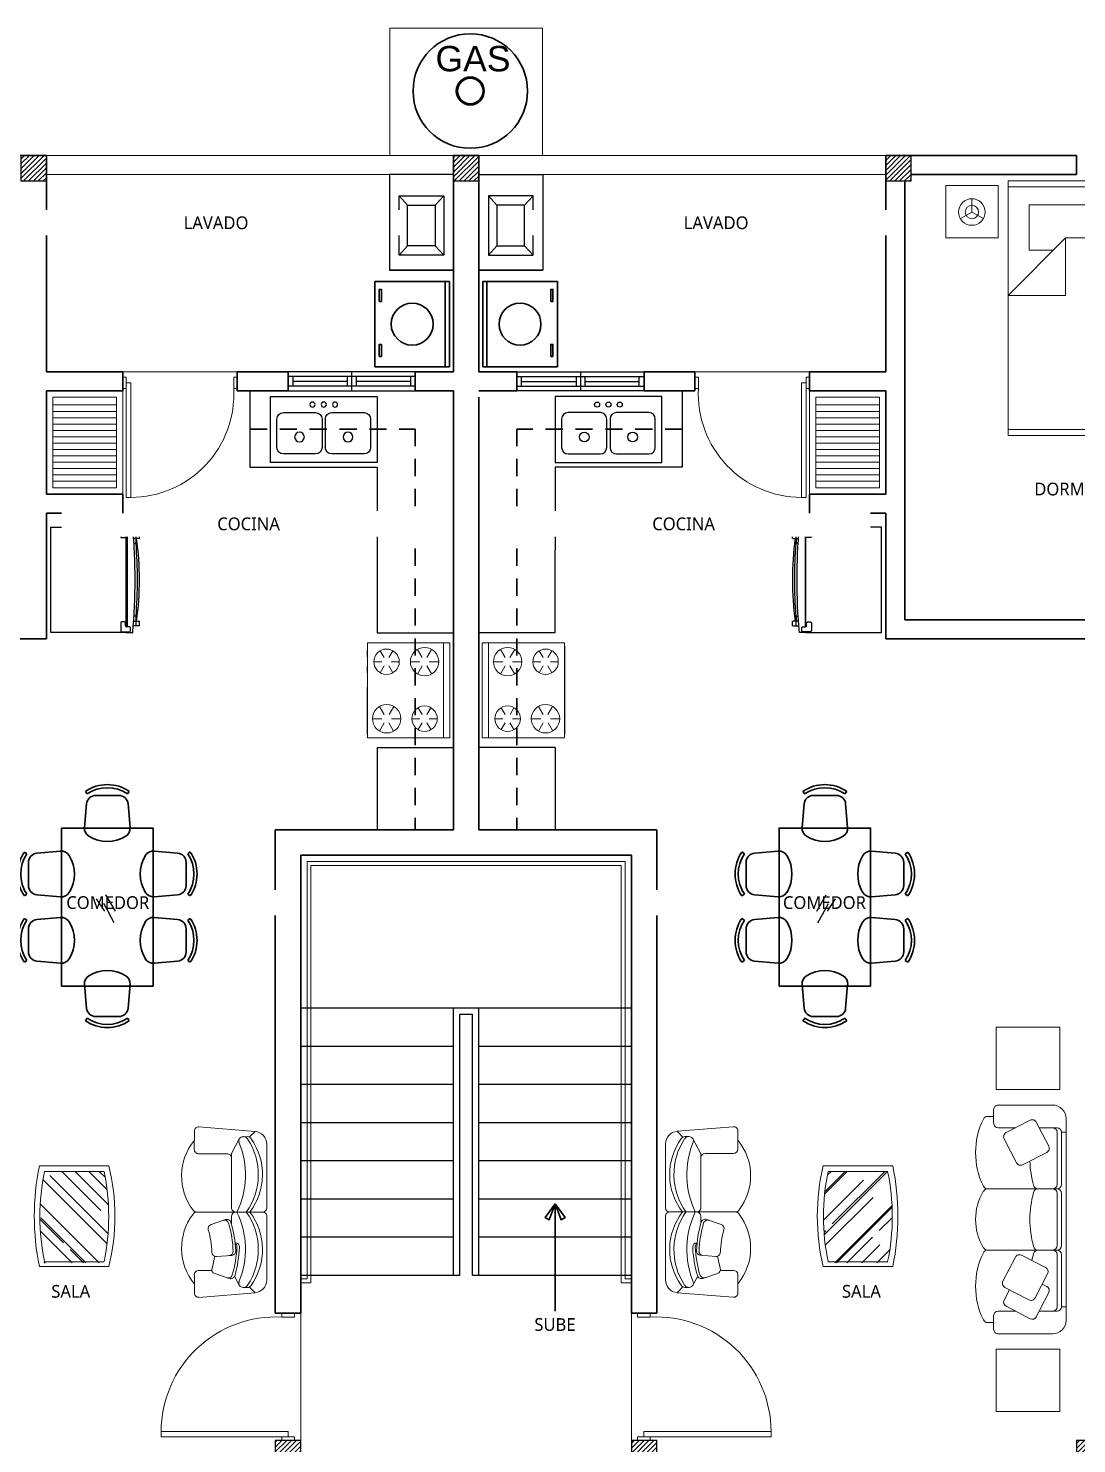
# Model space of a CAD drawing. Header units: feet. Extents: x -417 to 46, y -646 to -218.
# Drawn here: x -100.47 to -92.23, y -458.02 to -446.9 of the extents above; entities that cross this region are included whole.
import ezdxf

# ---------------------------------------------------------------- set-up
doc = ezdxf.new("R2010")
doc.units = ezdxf.units.FT
doc.header["$MEASUREMENT"] = 0
doc.linetypes.add('HIDDEN', pattern=[0.375, 0.25, -0.125])
for name, color, linetype, lineweight in [('A-WALL', 4, 'Continuous', 25), ('closet', 8, 'Continuous', 5), ('FURN', 2, 'Continuous', 30), ('MB', 2, 'Continuous', 20), ('muebles', 2, 'Continuous', 5), ('muros', 4, 'Continuous', 50), ('Piso', 8, 'Continuous', 9), ('pisos', 8, 'Continuous', 9), ('puertas', 8, 'Continuous', 9), ('TXT', 2, 'Continuous', 9)]:
    doc.layers.add(name, color=color, linetype=linetype, lineweight=lineweight)
for name, color, linetype in [('COCINA', 2, 'Continuous'), ('columna', 9, 'Continuous'), ('DIM', 10, 'Continuous'), ('escalera', 2, 'Continuous'), ('MB3', 8, 'Continuous'), ('muross', 4, 'Continuous'), ('PERT-VENT', 2, 'Continuous'), ('RELLENO', 8, 'Continuous')]:
    doc.layers.add(name, color=color, linetype=linetype)
doc.styles.add('ads', font='trebuc.ttf', dxfattribs={"height": 0.14})
doc.styles.get("Standard").update_dxf_attribs({"font": 'arial.ttf', "height": 0.115})
pattern_1 = [(0, (-100.276954, -450.507635), (2e-17, 0.05), [])]

# ---------------------------------------------------------------- blocks, each defined once
blk = doc.blocks.new('A$C285A50AC')
at = {"layer": 'muebles'}
for p, q in [((0.001, 0.69, -0.889), (0, 0.029, -0.889)), ((0.001, 0.69), (0.001, 0.639)), ((0.763, 0.688), (0.001, 0.69)), ((0.763, 0.688, -0.889), (0.001, 0.69, -0.889)), ((0.762, 0.028, -0.889), (0.763, 0.688, -0.889)), ((0.763, 0.637), (0.763, 0.688)), ((0.001, 0.639), (0.763, 0.637)), ((0, 0.029, -0.889), (0.762, 0.028, -0.889))]:
    blk.add_line(p, q, dxfattribs=at)
at = {"layer": 'muebles', "color": 8}
for p, q in [((0.153, 0.524, 0.003), (0.153, 0.6, 0.003)), ((0.61, 0.523, 0.003), (0.611, 0.587, 0.003)), ((0.12, 0.505, 0.003), (0.054, 0.543, 0.003)), ((0.12, 0.467, 0.003), (0.054, 0.429, 0.003)), ((0.186, 0.505, 0.003), (0.252, 0.543, 0.003)), ((0.186, 0.467, 0.003), (0.252, 0.429, 0.003)), ((0.577, 0.466, 0.003), (0.522, 0.435, 0.003)), ((0.577, 0.504, 0.003), (0.523, 0.536, 0.003)), ((0.643, 0.504, 0.003), (0.698, 0.536, 0.003)), ((0.643, 0.466, 0.003), (0.698, 0.434, 0.003)), ((0.153, 0.448, 0.003), (0.153, 0.372, 0.003)), ((0.61, 0.447, 0.003), (0.61, 0.384, 0.003)), ((0.12, 0.2, 0.003), (0.065, 0.232, 0.003)), ((0.153, 0.219, 0.003), (0.153, 0.283, 0.003)), ((0.186, 0.2, 0.003), (0.241, 0.232, 0.003)), ((0.577, 0.2, 0.003), (0.511, 0.238, 0.003)), ((0.61, 0.219, 0.003), (0.61, 0.295, 0.003)), ((0.643, 0.199, 0.003), (0.709, 0.237, 0.003)), ((0.12, 0.162, 0.003), (0.065, 0.131, 0.003)), ((0.153, 0.143, 0.003), (0.152, 0.08, 0.003)), ((0.186, 0.162, 0.003), (0.241, 0.13, 0.003)), ((0.577, 0.162, 0.003), (0.511, 0.124, 0.003)), ((0.61, 0.142, 0.003), (0.61, 0.066, 0.003)), ((0.643, 0.161, 0.003), (0.709, 0.123, 0.003))]:
    blk.add_line(p, q, dxfattribs=at)
at = {"layer": 'muebles', "extrusion": (-0.001805, -0.999998, 0)}
for p, q in [((0.063, 0.027, -0.622), (0.698, 0.025, -0.622)), ((0.063, 0.027, -0.102), (0.698, 0.025, -0.102))]:
    blk.add_line(p, q, dxfattribs=at)
at = {"layer": 'muebles'}
for centre, radius in [((0.153, 0.486, 0.003), 0.114), ((0.61, 0.485, 0.003), 0.102), ((0.153, 0.181, 0.003), 0.102), ((0.61, 0.181, 0.003), 0.114)]:
    blk.add_circle(centre, radius, dxfattribs=at)
at = {"layer": 'muebles', "color": 8, "extrusion": (-0.001805, -0.999998, 0)}
for centre in [(0.089, -0.038, -0.027), (0.216, -0.038, -0.027), (0.381, -0.038, -0.027), (0.546, -0.038, -0.027), (0.673, -0.038, -0.027)]:
    blk.add_circle(centre, 0.0254, dxfattribs=at)
at = {"layer": 'muebles'}
for points in [[(0.001, 0.69, 0.254), (0.001, 0.639, 0.254), (0.763, 0.637, 0.254), (0.763, 0.688, 0.254)], [(0, 0.029), (0.001, 0.639), (0.763, 0.637), (0.762, 0.028)]]:
    blk.add_3dface(points, dxfattribs=at)
at = {"layer": 'muebles', "color": 8}
for points in [[(0.025, 0.027, -0.076), (0.025, 0.027, -0.533), (0.737, 0.025, -0.533), (0.737, 0.025, -0.076)], [(0.025, 0.027, -0.597), (0.025, 0.027, -0.851), (0.737, 0.025, -0.851), (0.737, 0.025, -0.597)]]:
    blk.add_3dface(points, dxfattribs=at)
blk = doc.blocks.new('A$C2C3967B4')
at = {"layer": 'COCINA'}
for p, q in [((0.838, 0.52), (0, 0.52)), ((0, 0.52), (0, 0)), ((0.838, 0), (0.838, 0.52)), ((0.051, 0.342), (0.051, 0.119)), ((0.356, 0.393), (0.102, 0.393)), ((0.406, 0.119), (0.406, 0.342)), ((0.432, 0.342), (0.432, 0.119)), ((0.737, 0.393), (0.483, 0.393)), ((0.787, 0.119), (0.787, 0.342)), ((0.102, 0.068), (0.356, 0.068)), ((0.483, 0.068), (0.737, 0.068)), ((0, 0), (0.838, 0))]:
    blk.add_line(p, q, dxfattribs=at)
for centre, radius in [((0.33, 0.456), 0.0201), ((0.419, 0.456), 0.0201), ((0.508, 0.456), 0.0201), ((0.229, 0.202), 0.0381), ((0.61, 0.202), 0.0381)]:
    blk.add_circle(centre, radius, dxfattribs=at)
for centre, start, end in [((0.102, 0.342), 90, 180), ((0.356, 0.342), 0, 90), ((0.483, 0.342), 90, 180), ((0.737, 0.342), 0, 90), ((0.102, 0.119), 180, 270), ((0.356, 0.119), 270, 0), ((0.483, 0.119), 180, 270), ((0.737, 0.119), 270, 0)]:
    blk.add_arc(centre, 0.0508, start, end, dxfattribs=at)
blk = doc.blocks.new('A$C007B5363')
at = {"layer": 'COCINA'}
for p, q in [((0, 0.829), (0.594, 0.829)), ((0, 0), (0, 0.829)), ((0.551, 0.816), (0.551, 0.752)), ((0.621, 0.822), (0.557, 0.822)), ((0.594, 0.829), (0.601, 0.829)), ((0.594, 0.822), (0.594, 0.829)), ((0.594, 0.045), (0.594, 0.784)), ((0.595, 0.784), (0.621, 0.784)), ((0.601, 0.829), (0.601, 0.822)), ((0.645, 0.829), (0.601, 0.829)), ((0.601, 0.784), (0.601, 0.044)), ((0.627, 0.791), (0.627, 0.816)), ((0.557, 0.746), (0.582, 0.746)), ((0.589, 0.752), (0.589, 0.778)), ((0.649, 0.778), (0.671, 0.778)), ((0.671, 0.74), (0.651, 0.74)), ((0.654, 0.702), (0.671, 0.702)), ((0.671, 0.778), (0.698, 0.778)), ((0.671, 0.74), (0.671, 0.778)), ((0.671, 0.74), (0.671, 0.778)), ((0.698, 0.74), (0.671, 0.74)), ((0.671, 0.74), (0.671, 0.702)), ((0.671, 0.702), (0.671, 0.74)), ((0.699, 0.74), (0.699, 0.778)), ((0.671, 0.127), (0.654, 0.127)), ((0.671, 0.127), (0.671, 0.089)), ((0.671, 0.089), (0.671, 0.127)), ((0.594, 0), (0, 0)), ((0.551, 0.076), (0.551, 0.013)), ((0.582, 0.083), (0.557, 0.083)), ((0.557, 0.006), (0.621, 0.006)), ((0.589, 0.051), (0.589, 0.076)), ((0.594, 0), (0.594, 0.006)), ((0.594, 0), (0.601, 0)), ((0.621, 0.044), (0.595, 0.044)), ((0.601, 0.006), (0.601, 0)), ((0.601, 0), (0.645, 0)), ((0.627, 0.013), (0.627, 0.038)), ((0.671, 0.051), (0.649, 0.051)), ((0.651, 0.089), (0.671, 0.089)), ((0.671, 0.089), (0.698, 0.089)), ((0.671, 0.051), (0.671, 0.089)), ((0.671, 0.051), (0.671, 0.089)), ((0.698, 0.051), (0.671, 0.051)), ((0.699, 0.051), (0.699, 0.089))]:
    blk.add_line(p, q, dxfattribs=at)
for centre, radius, start, end in [((0.557, 0.816), 0.00635, 90, 180), ((0.595, 0.778), 0.00635, 90, 180), ((0.621, 0.816), 0.00635, 360, 90), ((0.621, 0.791), 0.00635, 270, 360), ((-3.851, 0.414), 4.515, 354.7351, 5.2649), ((0.557, 0.752), 0.00635, 180, 270), ((0.582, 0.752), 0.00635, 270, 360), ((-3.079, 0.414), 3.761, 355.6182, 4.3818), ((-1.675, 0.414), 2.373, 352.1151, 7.8849), ((0.557, 0.076), 0.00635, 90, 180), ((0.557, 0.013), 0.00635, 180, 270), ((0.582, 0.076), 0.00635, 360, 90), ((0.595, 0.051), 0.00635, 180, 270), ((0.621, 0.038), 0.00635, 360, 90), ((0.621, 0.013), 0.00635, 270, 360)]:
    blk.add_arc(centre, radius, start, end, dxfattribs=at)
blk = doc.blocks.new('A$C4D292AF4')
at = {"layer": 'puertas'}
for points in [[(0.03, 0.05), (0.07, 0.05), (0.07, 1.05), (0.03, 1.05)], [(0, 0), (0.03, 0), (0.03, 0.1), (0, 0.1)], [(0.97, 0), (1, 0), (1, 0.1), (0.97, 0.1)]]:
    blk.add_lwpolyline(points, close=True, dxfattribs=at)
blk.add_arc((0.068, 0.147), 0.903, 357.0481, 89.8556, dxfattribs=at)
blk = doc.blocks.new('A$C074D4DC8')
at = {"layer": 'FURN'}
blk.add_line((0.0418, 0.3424), (0.0418, -0.1979), dxfattribs=at)
for points in [[(0.0418, 0.3424), (-0.0084, 0.2735), (0.0117, 0.2615), (0.0418, 0.3424)], [(0.0418, 0.3424), (0.0919, 0.2735), (0.0719, 0.2615), (0.0418, 0.3424)]]:
    blk.add_lwpolyline(points, dxfattribs=at)
blk = doc.blocks.new('A$C5D053580')
at = {"color": 8}
for p, q in [((0.761, 1.017), (0.69, 1.123)), ((0.855, 1.016), (0.772, 1.159)), ((0.845, 0.914), (0.753, 1.083))]:
    blk.add_line(p, q, dxfattribs=at)
at = {"layer": 'FURN'}
for p, q in [((0.608, 2.04, -0.375), (0.592, 2.062, -0.375)), ((0.884, 2.026, -0.375), (0.683, 2.026, -0.375)), ((0.96, 2.04, -0.375), (0.975, 2.062, -0.375)), ((0.585, 1.746, -0.375), (0.602, 1.952, -0.375)), ((0.983, 1.746, -0.375), (0.965, 1.952, -0.375)), ((0.082, 1.516, -0.375), (0.059, 1.532, -0.375)), ((0.375, 1.54, -0.375), (0.169, 1.522, -0.375)), ((1.192, 1.54, -0.375), (1.398, 1.523, -0.375)), ((1.486, 1.517, -0.375), (1.508, 1.533, -0.375)), ((0.095, 1.441, -0.375), (0.095, 1.24, -0.375)), ((1.472, 1.442, -0.375), (1.472, 1.241, -0.375)), ((0.082, 1.164, -0.375), (0.059, 1.149, -0.375)), ((0.375, 1.141, -0.375), (0.169, 1.159, -0.375)), ((1.192, 1.142, -0.375), (1.398, 1.16, -0.375)), ((1.486, 1.165, -0.375), (1.508, 1.15, -0.375)), ((0.082, 0.937, -0.375), (0.059, 0.953, -0.375)), ((0.375, 0.96, -0.375), (0.169, 0.943, -0.375)), ((1.192, 0.96, -0.375), (1.398, 0.943, -0.375)), ((1.486, 0.937, -0.375), (1.508, 0.953, -0.375)), ((0.095, 0.862, -0.375), (0.095, 0.661, -0.375)), ((1.472, 0.862, -0.375), (1.472, 0.661, -0.375)), ((0.082, 0.585, -0.375), (0.059, 0.57, -0.375)), ((0.375, 0.562, -0.375), (0.169, 0.58, -0.375)), ((1.192, 0.562, -0.375), (1.398, 0.58, -0.375)), ((1.486, 0.585, -0.375), (1.508, 0.57, -0.375)), ((0.585, 0.375, -0.375), (0.602, 0.169, -0.375)), ((0.983, 0.375, -0.375), (0.965, 0.169, -0.375)), ((0.608, 0.082, -0.375), (0.592, 0.059, -0.375)), ((0.884, 0.095, -0.375), (0.683, 0.095, -0.375)), ((0.96, 0.082, -0.375), (0.975, 0.059, -0.375))]:
    blk.add_line(p, q, dxfattribs=at)
at = {"layer": 'FURN', "linetype": 'Continuous'}
for p, q in [((0.384, 1.741, 0.375), (1.184, 1.741, 0.375)), ((0.384, 0.361, 0.375), (0.384, 1.741, 0.375)), ((1.184, 1.741, 0.375), (1.184, 0.361, 0.375)), ((1.184, 0.361, 0.375), (0.384, 0.361, 0.375))]:
    blk.add_line(p, q, dxfattribs=at)
at = {"layer": 'FURN'}
for centre, radius, start, end in [((0.784, 1.782, -0.375), 0.339, 55.6197, 124.3803), ((0.683, 1.945, -0.375), 0.0813, 90, 175.0303), ((0.784, 1.782, -0.375), 0.312, 55.6197, 124.3803), ((0.884, 1.945, -0.375), 0.0813, 4.9697, 90), ((0.665, 1.739, -0.375), 0.0813, 175.0303, 238.407), ((0.902, 1.739, -0.375), 0.0813, 301.593, 4.9697), ((0.784, 1.931, -0.375), 0.307, 238.407, 301.593), ((0.339, 1.34, -0.375), 0.339, 145.6197, 214.3803), ((0.339, 1.34, -0.375), 0.312, 145.6197, 214.3803), ((0.176, 1.441, -0.375), 0.0813, 94.9697, 180), ((0.382, 1.459, -0.375), 0.0813, 31.593, 94.9697), ((0.19, 1.34, -0.375), 0.307, 328.407, 31.593), ((1.378, 1.341, -0.375), 0.307, 148.407, 211.593), ((1.185, 1.46, -0.375), 0.0813, 85.0303, 148.407), ((1.391, 1.442, -0.375), 0.0813, 0, 85.0303), ((1.229, 1.341, -0.375), 0.312, 325.6197, 34.3803), ((1.229, 1.341, -0.375), 0.339, 325.6197, 34.3803), ((0.176, 1.24, -0.375), 0.0813, 180, 265.0303), ((1.391, 1.241, -0.375), 0.0813, 274.9697, 0), ((0.382, 1.222, -0.375), 0.0813, 265.0303, 328.407), ((1.185, 1.223, -0.375), 0.0813, 211.593, 274.9697), ((0.339, 0.761, -0.375), 0.339, 145.6197, 214.3803), ((0.339, 0.761, -0.375), 0.312, 145.6197, 214.3803), ((0.176, 0.862, -0.375), 0.0813, 94.9697, 180), ((0.382, 0.88, -0.375), 0.0813, 31.593, 94.9697), ((0.19, 0.761, -0.375), 0.307, 328.407, 31.593), ((1.378, 0.761, -0.375), 0.307, 148.407, 211.593), ((1.185, 0.88, -0.375), 0.0813, 85.0303, 148.407), ((1.391, 0.862, -0.375), 0.0813, 0, 85.0303), ((1.229, 0.761, -0.375), 0.312, 325.6197, 34.3803), ((1.229, 0.761, -0.375), 0.339, 325.6197, 34.3803), ((0.176, 0.661, -0.375), 0.0813, 180, 265.0303), ((1.391, 0.661, -0.375), 0.0813, 274.9697, 0), ((0.382, 0.643, -0.375), 0.0813, 265.0303, 328.407), ((0.784, 0.19, -0.375), 0.307, 58.407, 121.593), ((1.185, 0.643, -0.375), 0.0813, 211.593, 274.9697), ((0.665, 0.382, -0.375), 0.0813, 121.593, 184.9697), ((0.902, 0.382, -0.375), 0.0813, 355.0303, 58.407), ((0.683, 0.176, -0.375), 0.0813, 184.9697, 270), ((0.884, 0.176, -0.375), 0.0813, 270, 355.0303), ((0.784, 0.339, -0.375), 0.339, 235.6197, 304.3803), ((0.784, 0.339, -0.375), 0.312, 235.6197, 304.3803)]:
    blk.add_arc(centre, radius, start, end, dxfattribs=at)
at = {"layer": 'FURN', "linetype": 'Continuous'}
for points in [[(0.384, 1.741, -0.375), (0.384, 1.741, 0.375), (0.384, 1.661, 0.375), (0.384, 1.701, -0.375)], [(0.464, 1.741, 0.375), (0.424, 1.741, -0.375), (0.384, 1.741, -0.375), (0.384, 1.741, 0.375)], [(1.184, 0.361, 0.425), (0.384, 0.361, 0.425), (0.384, 1.741, 0.425), (1.184, 1.741, 0.425)], [(1.104, 1.741, 0.375), (1.144, 1.741, -0.375), (1.184, 1.741, -0.375), (1.184, 1.741, 0.375)], [(1.184, 1.741, -0.375), (1.184, 1.741, 0.375), (1.184, 1.661, 0.375), (1.184, 1.701, -0.375)], [(0.384, 0.361, -0.375), (0.384, 0.361, 0.375), (0.384, 0.441, 0.375), (0.384, 0.401, -0.375)], [(1.184, 0.361, -0.375), (1.184, 0.361, 0.375), (1.184, 0.441, 0.375), (1.184, 0.401, -0.375)], [(0.464, 0.361, 0.375), (0.424, 0.361, -0.375), (0.384, 0.361, -0.375), (0.384, 0.361, 0.375)], [(1.104, 0.361, 0.375), (1.144, 0.361, -0.375), (1.184, 0.361, -0.375), (1.184, 0.361, 0.375)]]:
    blk.add_3dface(points, dxfattribs=at)
blk = doc.blocks.new('A$C6E953964')
at = {"layer": 'muebles'}
for p, q in [((1.358, 1.876), (1.206, 1.724)), ((1.432, 1.873), (1.859, 1.37)), ((1.316, 1.543), (1.206, 1.653)), ((1.527, 1.466), (1.366, 1.546)), ((1.239, 1.39), (1.356, 1.253)), ((1.666, 1.438), (1.552, 1.404)), ((1.751, 1.39), (1.716, 1.426)), ((1.859, 1.37), (1.763, 1.37)), ((1.252, 0.639), (0.704, 1.187)), ((1.008, 1.008), (0.928, 1.169)), ((1.85, 1.167), (1.323, 0.639)), ((1.279, 1.121), (1.282, 1.118)), ((0.519, 0.422), (0.959, 0.862)), ((1.091, 0.994), (1.029, 0.932)), ((0.015, 0.533), (0.167, 0.686)), ((0.475, 0.449), (0.238, 0.686)), ((0.724, 0.041), (1.252, 0.568)), ((0.018, 0.459), (0.521, 0.032)), ((0.453, 0.225), (0.506, 0.401)), ((0.501, 0.14), (0.465, 0.175)), ((0.521, 0.032), (0.521, 0.128))]:
    blk.add_line(p, q, dxfattribs=at)
for centre, radius, start, end in [((1.393, 1.841), 0.05, 40.2921, 135), ((1.346, 1.144), 0.659, 95.5762, 172.3053), ((1.241, 1.689), 0.05, 135, 225), ((0.355, 2.044), 1.078, 323.4757, 331.2045), ((1.343, 1.501), 0.05, 63.7448, 151.2045), ((0.429, 2.18), 1.078, 298.7955, 313.14), ((0.711, 1.797), 1.001, 289.1764, 337.4282), ((0.992, 1.521), 0.758, 279.5275, 348.5153), ((1.054, 1.459), 0.72, 277.3329, 350.6734), ((1.201, 1.357), 0.05, 40.5997, 133.14), ((0.355, 2.044), 1.328, 317.1583, 331.5028), ((0.355, 2.044), 1.358, 317.2097, 331.5542), ((1.478, 1.435), 0.05, 331.5028, 63.7448), ((1.505, 1.421), 0.05, 331.5542, 63.7448), ((1.68, 1.39), 0.05, 45, 153.7448), ((1.686, 1.385), 0.05, 343.3506, 45), ((1.716, 1.355), 0.05, 345.2193, 45), ((1.744, 1.273), 0.15, 315, 40.2921), ((0.747, 0.545), 0.659, 97.6947, 174.4238), ((0.67, 1.15), 0.05, 45, 103.6093), ((0.741, 1.221), 0.05, 166.3907, 225), ((0.973, 1.192), 0.05, 118.7955, 206.2552), ((0.429, 2.18), 1.328, 298.4972, 312.8417), ((0.429, 2.18), 1.358, 298.4458, 312.7903), ((1.299, 1.243), 0.05, 312.8417, 40.5997), ((1.318, 1.22), 0.05, 312.7903, 40.5997), ((1.039, 1.057), 0.05, 206.2552, 298.4972), ((1.053, 1.03), 0.05, 206.2552, 298.4458), ((1.315, 1.156), 0.05, 229.4003, 317.2097), ((1.292, 1.175), 0.05, 262.286, 317.1583), ((0.094, 1.18), 1.001, 292.5718, 340.8236), ((0.994, 0.826), 0.05, 45, 135), ((1.065, 0.897), 0.05, 135, 225), ((0.202, 0.65), 0.05, 45, 135), ((0.37, 0.899), 0.758, 281.4847, 350.4725), ((0.432, 0.837), 0.72, 279.3266, 352.6671), ((0.05, 0.498), 0.05, 135, 229.7079), ((1.217, 0.604), 0.05, 315, 45), ((1.287, 0.674), 0.05, 225, 315), ((0.51, 0.484), 0.05, 225, 315), ((0.554, 0.387), 0.05, 135, 163.0552), ((0.501, 0.211), 0.05, 116.2552, 225), ((0.507, 0.205), 0.05, 225, 286.6494), ((0.536, 0.175), 0.05, 225, 284.7807), ((0.618, 0.147), 0.15, 229.7079, 315)]:
    blk.add_arc(centre, radius, start, end, dxfattribs=at)
blk = doc.blocks.new('A$C00990124')
at = {"layer": 'RELLENO', "ltscale": 0.4}
h = blk.add_hatch(dxfattribs=at)
h.set_pattern_fill('AR-RROOF', color=256, scale=0.008831, angle=585, style=0)
h.set_pattern_definition([(315, (-222.8446, 143.9424), (0.19032512, -0.50753365), [3.3645046, -0.4486006, 1.1215015, -0.2243003]), (315, (-222.71296, 143.65215), (-0.36954794, -0.0523394), [0.6729009, -0.0740191, 1.3458018, -0.1682252]), (315, (-222.90011, 143.72828), (0.71847733, -0.93100705), [1.79440245, -0.3140204, 0.8972012, -0.2243003])])
h.paths.add_polyline_path([(0.548, 0.748), (0.08, 0.748, 0.101119), (0.08, 0.028), (0.548, 0.028, 0.101119)])
at = {"layer": 'muebles'}
for p, q in [((0.08, 0.748, 449.107), (0.548, 0.748, 449.107)), ((0.548, 0.038, 449.107), (0.08, 0.038, 449.107))]:
    blk.add_line(p, q, dxfattribs=at)
at = {"layer": 'muebles', "elevation": 449.107}
blk.add_lwpolyline([(0.04, 0.791), (0.587, 0.791, -0.117641), (0.587, 0), (0.04, 0, -0.100473), (0.04, 0.791)], format="xyb", close=True, dxfattribs=at)
at = {"layer": 'muebles'}
for centre, start, end in [((1.791, 0.393, 449.107), 168.2811, 191.7189), ((-1.162, 0.393, 449.107), 348.2811, 11.7189)]:
    blk.add_arc(centre, 1.747, start, end, dxfattribs=at)
blk = doc.blocks.new('A$C01EB0BB3')
at = {"layer": 'FURN'}
for p, q in [((0, 0, 224.56), (0, 0.61, 224.56)), ((0, 0.61, 224.56), (0.533, 0.61, 224.56)), ((0.503, 0.61, 224.56), (0.503, 0, 224.56)), ((0.533, 0.61, 224.56), (0.533, 0, 224.56)), ((0.533, 0, 224.56), (0, 0, 224.56))]:
    blk.add_line(p, q, dxfattribs=at)
at = {"layer": 'FURN', "ltscale": 0.02, "elevation": 224.56}
for points in [[(0.047, 0.536), (0.047, 0.45), (0.032, 0.45), (0.032, 0.536)], [(0.047, 0.143), (0.047, 0.057), (0.032, 0.057), (0.032, 0.143)]]:
    blk.add_lwpolyline(points, close=True, dxfattribs=at)
at = {"layer": 'FURN', "ltscale": 0.02}
blk.add_circle((0.267, 0.305, 224.56), 0.15, dxfattribs=at)
blk = doc.blocks.new('A$C1C7A76FF')
at = {"layer": 'FURN'}
for radius in [0.45, 0.11, 0.1]:
    blk.add_circle((0.45, 0.45), radius, dxfattribs=at)
blk = doc.blocks.new('A$C05DF3854')
at = {"layer": 'PERT-VENT', "extrusion": (-2.36783e-12, 8.94772e-16, -1)}
for p, q in [((1, 0.15), (0, 0.15)), ((1, 0.112), (0, 0.112)), ((0.04, 0.037), (0.04, 0.112)), ((0.465, 0.112), (0.465, 0.037)), ((0.5, 0.15), (0.5, 0)), ((0.535, 0.112), (0.535, 0.037)), ((0.965, 0.037), (0.965, 0.112)), ((1, 0.037), (0, 0.037)), ((0, 0), (1, 0)), ((0.465, 0.075), (0.04, 0.075)), ((0.965, 0.075), (0.535, 0.075))]:
    blk.add_line(p, q, dxfattribs=at)
blk = doc.blocks.new('A$C26A1068B')
at = {"layer": 'muebles', "color": 2, "linetype": 'Continuous'}
for p, q in [((0.45, 2.531, 224.56), (0.038, 2.531, 224.56)), ((0.038, 2.119, 224.56), (0.038, 2.531, 224.56)), ((0.45, 2.119, 224.56), (0.45, 2.531, 224.56)), ((0.45, 2.119, 224.56), (0.038, 2.119, 224.56)), ((0.45, 0.412, 224.56), (0.038, 0.412, 224.56)), ((0.038, 0.412, 224.56), (0.038, 0, 224.56)), ((0.45, 0.412, 224.56), (0.45, 0, 224.56)), ((0.45, 0, 224.56), (0.038, 0, 224.56))]:
    blk.add_line(p, q, dxfattribs=at)
at = {"layer": 'muebles', "color": 8, "linetype": 'Continuous'}
for p, q in [((0.246, 2.326, 224.56), (0.298, 2.416, 224.56)), ((0.246, 2.326, 224.56), (0.141, 2.326, 224.56)), ((0.246, 2.326, 224.56), (0.298, 2.235, 224.56)), ((0.246, 0.206, 224.56), (0.298, 0.296, 224.56)), ((0.246, 0.206, 224.56), (0.141, 0.206, 224.56)), ((0.246, 0.206, 224.56), (0.298, 0.115, 224.56))]:
    blk.add_line(p, q, dxfattribs=at)
at = {"layer": 'muebles', "linetype": 'Continuous'}
for p, q in [((2.003, 2.041, 224.56), (0, 2.041, 224.56)), ((0, 2.041, 224.56), (0, 0.491, 224.56)), ((0.047, 0.491, 224.56), (0.047, 2.041, 224.56)), ((0.45, 1.59, 224.56), (0.901, 2.041, 224.56)), ((0.901, 2.041, 224.56), (0.901, 1.59, 224.56)), ((1.956, 2.041, 224.56), (1.956, 0.491, 224.56)), ((2.003, 0.491, 224.56), (2.003, 2.041, 224.56)), ((0.545, 1.875, 224.56), (0.19, 1.875, 224.56)), ((0.19, 1.875, 224.56), (0.19, 1.417, 224.56)), ((0.545, 1.685, 224.56), (0.545, 1.875, 224.56)), ((0.901, 1.59, 224.56), (0.45, 1.59, 224.56)), ((0.45, 0.491, 224.56), (0.45, 1.59, 224.56)), ((0.19, 1.417, 224.56), (0.45, 1.417, 224.56)), ((0.19, 1.13, 224.56), (0.19, 0.657, 224.56)), ((0.45, 1.13, 224.56), (0.19, 1.13, 224.56)), ((0.19, 0.657, 224.56), (0.45, 0.657, 224.56)), ((0, 0.491, 224.56), (2.003, 0.491, 224.56))]:
    blk.add_line(p, q, dxfattribs=at)
at = {"layer": 'muebles', "color": 8, "linetype": 'Continuous'}
for centre, major_axis in [((0.246, 2.326, 224.56), (-0.074, -0.074)), ((0.246, 0.206, 224.56), (-0.037, 0.037))]:
    blk.add_ellipse(centre, major_axis=major_axis, ratio=1, dxfattribs=at)
at = {"layer": 'muebles', "color": 8, "linetype": 'Continuous', "extrusion": (0, 0, -1)}
for centre, major_axis in [((0.246, 2.326, 224.56), (-0.037, -0.037)), ((0.246, 0.206, 224.56), (-0.074, 0.074))]:
    blk.add_ellipse(centre, major_axis=major_axis, ratio=1, dxfattribs=at)
blk = doc.blocks.new('A$C4CC40D8E')
at = {"layer": 'muebles'}
for p, q in [((0.15, 2.525, 0.013), (0.75, 2.525, 0.013)), ((0, 0.15, 0.013), (0, 2.375, 0.013)), ((0.396, 2.358, 0.013), (0.663, 2.221, 0.013)), ((0.8, 2.325, 0.013), (0.8, 2.475, 0.013)), ((0.8, 2.4, 0.013), (0.868, 2.4, 0.013)), ((0.05, 2.225, 0.013), (0, 2.225, 0.013)), ((0.05, 1.65, 0.013), (0.05, 2.225, 0.013)), ((0.1, 2.275, 0.013), (0.297, 2.275, 0.013)), ((0.1, 1.65, 0.013), (0.1, 2.225, 0.013)), ((0.191, 2.07, 0.013), (0.329, 2.337, 0.013)), ((0.557, 2.275, 0.013), (0.75, 2.275, 0.013)), ((0.684, 2.153, 0.013), (0.625, 2.039, 0.013)), ((0.264, 1.976, 0.013), (0.213, 2.003, 0.013)), ((0.1, 1.6, 0.013), (0.869, 1.6, 0.013)), ((0.05, 0.975, 0.013), (0.05, 1.55, 0.013)), ((0.1, 0.975, 0.013), (0.1, 1.55, 0.013)), ((0.05, 0.3, 0.013), (0.05, 0.875, 0.013)), ((0.1, 0.925, 0.013), (0.869, 0.925, 0.013)), ((0.1, 0.3, 0.013), (0.1, 0.875, 0.013)), ((0.05, 0.3, 0.013), (0, 0.3, 0.013)), ((0.1, 0.25, 0.013), (0.297, 0.25, 0.013)), ((0.557, 0.25, 0.013), (0.75, 0.25, 0.013)), ((0.8, 0.05, 0.013), (0.8, 0.2, 0.013)), ((0.8, 0.125, 0.013), (0.868, 0.125, 0.013)), ((0.15, 0, 0.013), (0.75, 0, 0.013))]:
    blk.add_line(p, q, dxfattribs=at)
at = {"layer": 'muebles', "elevation": 0.013}
for points in [[(0.698, 1.945), (0.56, 1.678, -0.414214), (0.493, 1.657), (0.226, 1.794, -0.414214), (0.205, 1.861), (0.342, 2.128, -0.414214), (0.41, 2.15), (0.676, 2.012, -0.414214)], [(0.684, 0.372), (0.547, 0.638, 0.414214), (0.48, 0.66), (0.213, 0.522, 0.414214), (0.191, 0.455), (0.329, 0.188, 0.414214), (0.396, 0.167), (0.663, 0.304, 0.414214)]]:
    blk.add_lwpolyline(points, format="xyb", close=True, dxfattribs=at)
at = {"layer": 'muebles'}
for centre, radius, start, end in [((0.15, 2.375, 0.013), 0.15, 90, 180), ((0.75, 2.475, 0.013), 0.05, 360, 90), ((0.373, 2.314, 0.013), 0.05, 62.7398, 152.7398), ((0.868, 2.35, 0.013), 0.05, 23.8847, 90), ((0.162, 2, 0.013), 0.838, 333.776, 26.224), ((0.1, 2.225, 0.013), 0.05, 90, 180), ((0.15, 2.225, 0.013), 0.05, 90, 180), ((0.64, 2.176, 0.013), 0.05, 332.7398, 62.7398), ((0.75, 2.325, 0.013), 0.05, 270, 360), ((0.236, 2.047, 0.013), 0.05, 152.7398, 242.7398), ((0.1, 1.65, 0.013), 0.05, 180, 270), ((0.1, 1.55, 0.013), 0.05, 90, 180), ((0.15, 1.65, 0.013), 0.05, 180, 270), ((0.15, 1.55, 0.013), 0.05, 90, 180), ((0.311, 1.65, 0.013), 0.05, 270, 347.1604), ((0.311, 1.55, 0.013), 0.05, 12.8396, 90), ((-0.718, 1.937, 0.013), 1.118, 344.5029, 348.573), ((0.868, 1.65, 0.013), 0.05, 270, 336.1153), ((0.869, 1.55, 0.013), 0.05, 25.9445, 90), ((0.399, 1.262, 0.013), 0.601, 329.0457, 30.9543), ((-0.718, 1.262, 0.013), 1.118, 344.5029, 15.4971), ((0.1, 0.975, 0.013), 0.05, 180, 270), ((0.15, 0.975, 0.013), 0.05, 180, 270), ((0.311, 0.975, 0.013), 0.05, 270, 347.1604), ((0.869, 0.975, 0.013), 0.05, 270, 334.0555), ((0.1, 0.875, 0.013), 0.05, 90, 180), ((0.15, 0.875, 0.013), 0.05, 90, 180), ((0.311, 0.875, 0.013), 0.05, 12.8396, 90), ((-0.718, 0.587, 0.013), 1.118, 1.5948, 15.4971), ((0.868, 0.875, 0.013), 0.05, 23.8847, 90), ((0.162, 0.525, 0.013), 0.838, 333.776, 26.224), ((0.1, 0.3, 0.013), 0.05, 180, 270), ((0.15, 0.3, 0.013), 0.05, 180, 270), ((0.75, 0.2, 0.013), 0.05, 0, 90), ((0.15, 0.15, 0.013), 0.15, 180, 270), ((0.75, 0.05, 0.013), 0.05, 270, 0), ((0.868, 0.175, 0.013), 0.05, 270, 336.1153)]:
    blk.add_arc(centre, radius, start, end, dxfattribs=at)
blk = doc.blocks.new('A$C012446DC')
at = {"layer": 'Piso'}
h = blk.add_hatch(dxfattribs=at)
h.set_pattern_fill('ANSI31', color=256, scale=0.008571, angle=180)
h.set_pattern_definition([(225, (206536.064322, 1154820.960068), (0.0192434059784, -0.0192434059784), [])])
h.paths.add_polyline_path([(0, 0), (0.2, 0), (0.2, 0.2), (0, 0.2)])
at = {"layer": 'columna'}
blk.add_lwpolyline([(0.2, 0.2), (0, 0.2), (0, 0), (0.2, 0)], close=True, dxfattribs=at)
blk = doc.blocks.new('A$C791B5281')
at = {"layer": 'muros', "lineweight": 35}
blk.add_line((4.9, 10.3, 1.239), (5.1, 10.3, 1.239), dxfattribs=at)
for p in [(1.5, 10.1, 1.239), (4.9, 10.1, 1.239), (8.3, 10.1, 1.239), (0, 0, 1.239), (3.5, 0, 1.239), (6.3, 0, 1.239), (9.8, 0, 1.239)]:
    blk.add_blockref('A$C012446DC', p)

msp = doc.modelspace()

# ---------------------------------------------------------------- hatches: boundary and pattern name
at = {"layer": 'Piso'}
h = msp.add_hatch(dxfattribs=at)
h.set_pattern_fill('ANSI31', color=256, scale=0.4, angle=315, style=0)
h.set_pattern_definition(pattern_1)
h.paths.add_polyline_path([(-100.277, -450.5076), (-99.777, -450.5076), (-99.777, -449.8469), (-100.277, -449.8469)])
h = msp.add_hatch(dxfattribs=at)
h.set_pattern_fill('ANSI31', color=256, scale=0.4, angle=315, style=0)
h.set_pattern_definition(pattern_1)
h.paths.add_polyline_path([(-93.777, -450.5076), (-94.277, -450.5076), (-94.277, -449.8469), (-93.777, -449.8469)])

# ---------------------------------------------------------------- linework, layer by layer
at = {"layer": 'A-WALL', "lineweight": 35, "extrusion": (-2.36783e-12, 8.94772e-16, -1)}
for p, q in [((-100.327, -447.8969), (-101.827, -447.8969)), ((-100.327, -449.5969), (-100.327, -447.8969)), ((-97.127, -447.8969), (-97.127, -449.5969)), ((-97.127, -449.5969), (-97.127, -447.8969)), ((-96.927, -449.5969), (-96.927, -447.8969)), ((-99.727, -449.5969), (-100.327, -449.5969)), ((-99.727, -449.7469), (-99.727, -449.5969)), ((-98.827, -449.7469), (-98.827, -449.5969)), ((-98.427, -449.5969), (-98.827, -449.5969)), ((-98.827, -449.5969), (-98.827, -449.7469)), ((-98.427, -449.7469), (-98.427, -449.5969)), ((-98.427, -449.7469), (-98.427, -449.5969)), ((-97.127, -449.5969), (-97.427, -449.5969)), ((-97.427, -449.5969), (-97.427, -449.7469)), ((-97.427, -449.7469), (-97.427, -449.5969)), ((-97.427, -449.7469), (-97.427, -449.5969)), ((-100.327, -450.5576), (-100.327, -449.7469)), ((-100.327, -449.7469), (-99.727, -449.7469)), ((-98.827, -449.7469), (-98.427, -449.7469)), ((-97.427, -449.7469), (-97.127, -449.7469)), ((-97.127, -453.1969), (-97.127, -449.7469)), ((-96.927, -453.1969), (-96.927, -449.7969)), ((-100.327, -450.5576), (-99.727, -450.5576)), ((-100.327, -451.6969), (-100.327, -450.7076)), ((-100.327, -450.7076), (-99.727, -450.7076)), ((-102.827, -451.6969), (-100.327, -451.6969)), ((-98.527, -453.1969), (-98.527, -456.9969)), ((-98.527, -453.1969), (-97.127, -453.1969)), ((-96.927, -453.1969), (-95.527, -453.1969)), ((-95.527, -453.1969), (-95.527, -456.9969)), ((-98.327, -456.9969), (-98.327, -453.3969)), ((-98.327, -453.3969), (-95.727, -453.3969)), ((-95.727, -456.9969), (-95.727, -453.3969)), ((-98.527, -456.9969), (-98.327, -456.9969))]:
    msp.add_line(p, q, dxfattribs=at)
at = {"layer": 'A-WALL', "lineweight": 35}
for p, q in [((-97.127, -447.8969), (-96.927, -447.8969)), ((-95.527, -456.9969), (-95.727, -456.9969))]:
    msp.add_line(p, q, dxfattribs=at)
at = {"layer": 'A-WALL', "lineweight": 35, "extrusion": (2.36783e-12, 8.94772e-16, -1)}
for p, q in [((-96.927, -447.8969), (-96.927, -449.5969)), ((-96.927, -449.5969), (-96.927, -447.8969)), ((-93.727, -447.8969), (-92.227, -447.8969)), ((-93.727, -449.5969), (-93.727, -447.8969)), ((-92.227, -447.8969), (-92.227, -448.0469)), ((-93.577, -448.0969), (-93.577, -451.5469)), ((-92.227, -448.0469), (-93.527, -448.0469)), ((-96.927, -449.5969), (-96.627, -449.5969)), ((-96.627, -449.5969), (-96.627, -449.7469)), ((-96.627, -449.7469), (-96.627, -449.5969)), ((-96.627, -449.7469), (-96.627, -449.5969)), ((-95.627, -449.5969), (-95.227, -449.5969)), ((-95.627, -449.7469), (-95.627, -449.5969)), ((-95.627, -449.7469), (-95.627, -449.5969)), ((-95.227, -449.7469), (-95.227, -449.5969)), ((-95.227, -449.5969), (-95.227, -449.7469)), ((-94.327, -449.7469), (-94.327, -449.5969)), ((-94.327, -449.5969), (-93.727, -449.5969)), ((-96.627, -449.7469), (-96.927, -449.7469)), ((-95.227, -449.7469), (-95.627, -449.7469)), ((-93.727, -449.7469), (-94.327, -449.7469)), ((-93.727, -450.5576), (-93.727, -449.7469)), ((-93.727, -450.5576), (-94.327, -450.5576)), ((-93.727, -450.7076), (-94.327, -450.7076)), ((-93.727, -451.6969), (-93.727, -450.7076)), ((-93.577, -451.5469), (-91.227, -451.5469)), ((-91.227, -451.6969), (-93.727, -451.6969))]:
    msp.add_line(p, q, dxfattribs=at)
at = {"layer": 'closet'}
for p, q in [((-99.727, -450.5576), (-99.727, -449.7469)), ((-94.327, -450.5576), (-94.327, -449.7469)), ((-98.277, -456.7269), (-98.277, -453.4469)), ((-98.277, -453.4469), (-95.777, -453.4469)), ((-95.777, -456.7269), (-95.777, -453.4469)), ((-98.247, -456.7569), (-98.247, -453.4769)), ((-98.247, -453.4769), (-95.807, -453.4769)), ((-95.807, -456.7569), (-95.807, -453.4769)), ((-98.277, -456.7269), (-98.327, -456.7269)), ((-98.247, -456.7569), (-98.327, -456.7569)), ((-95.807, -456.7569), (-95.727, -456.7569)), ((-95.777, -456.7269), (-95.727, -456.7269))]:
    msp.add_line(p, q, dxfattribs=at)
at = {"layer": 'COCINA', "extrusion": (-2.36783e-12, 8.94772e-16, -1)}
for p, q in [((-97.5535, -448.2147), (-97.4865, -448.2874)), ((-97.203, -448.2147), (-97.27, -448.2874)), ((-97.5535, -448.6798), (-97.4865, -448.607)), ((-97.203, -448.6798), (-97.27, -448.607)), ((-97.127, -448.7969), (-97.6292, -448.7969)), ((-98.727, -449.7469), (-98.727, -450.3469)), ((-98.727, -450.3469), (-97.727, -450.3469)), ((-97.727, -450.3469), (-97.725, -451.6496)), ((-97.725, -451.6496), (-97.127, -451.6496)), ((-97.727, -452.5496), (-97.127, -452.5496)), ((-97.727, -452.5496), (-97.727, -453.1969))]:
    msp.add_line(p, q, dxfattribs=at)
at = {"layer": 'COCINA', "extrusion": (2.36783e-12, 8.94772e-16, -1)}
for p, q in [((-96.8509, -448.2147), (-96.7839, -448.2874)), ((-96.5004, -448.2147), (-96.5674, -448.2874)), ((-96.8509, -448.6798), (-96.7839, -448.607)), ((-96.5004, -448.6798), (-96.5674, -448.607)), ((-96.927, -448.7969), (-96.4247, -448.7969)), ((-95.327, -449.7469), (-95.327, -450.3469)), ((-96.327, -450.3469), (-96.3289, -451.6496)), ((-95.327, -450.3469), (-96.327, -450.3469)), ((-96.3289, -451.6496), (-96.927, -451.6496)), ((-96.327, -452.5496), (-96.927, -452.5496)), ((-96.327, -452.5496), (-96.327, -453.1969))]:
    msp.add_line(p, q, dxfattribs=at)
at = {"layer": 'COCINA', "extrusion": (-2.36783e-12, 8.94772e-16, -1)}
for points in [[(97.5535, -448.2147), (97.203, -448.2147), (97.203, -448.6798), (97.5535, -448.6798)], [(97.4865, -448.2874), (97.27, -448.2874), (97.27, -448.607), (97.4865, -448.607)]]:
    msp.add_lwpolyline(points, close=True, dxfattribs=at)
at = {"layer": 'COCINA', "extrusion": (2.36783e-12, 8.94772e-16, -1)}
for points in [[(96.5004, -448.2147), (96.8509, -448.2147), (96.8509, -448.6798), (96.5004, -448.6798)], [(96.5674, -448.2874), (96.7839, -448.2874), (96.7839, -448.607), (96.5674, -448.607)]]:
    msp.add_lwpolyline(points, close=True, dxfattribs=at)
at = {"layer": 'escalera'}
for p, q in [((-98.327, -454.5969), (-97.127, -454.5969)), ((-97.127, -456.6969), (-97.127, -454.5969)), ((-97.127, -454.5969), (-96.927, -454.5969)), ((-97.077, -456.6969), (-97.077, -454.6469)), ((-97.077, -454.6469), (-96.977, -454.6469)), ((-96.977, -456.6969), (-96.977, -454.6469)), ((-96.927, -454.5969), (-95.727, -454.5969)), ((-96.927, -456.6969), (-96.927, -454.5969)), ((-98.327, -454.8969), (-97.127, -454.8969)), ((-96.927, -454.8969), (-95.727, -454.8969)), ((-98.327, -455.1969), (-97.127, -455.1969)), ((-96.927, -455.1969), (-95.727, -455.1969)), ((-98.327, -455.4969), (-97.127, -455.4969)), ((-96.927, -455.4969), (-95.727, -455.4969)), ((-98.327, -455.7969), (-97.127, -455.7969)), ((-96.927, -455.7969), (-95.727, -455.7969)), ((-98.327, -456.0969), (-97.127, -456.0969)), ((-96.927, -456.0969), (-95.727, -456.0969)), ((-98.327, -456.3969), (-97.127, -456.3969)), ((-96.927, -456.3969), (-95.727, -456.3969)), ((-98.327, -456.6969), (-97.127, -456.6969)), ((-97.127, -456.6969), (-97.077, -456.6969)), ((-96.977, -456.6969), (-96.927, -456.6969)), ((-96.927, -456.6969), (-95.727, -456.6969))]:
    msp.add_line(p, q, dxfattribs=at)
at = {"layer": 'MB', "extrusion": (-2.36783e-12, 8.94772e-16, -1)}
for p, q in [((-97.127, -447.8969), (-100.327, -447.8969)), ((-100.327, -448.0469), (-97.127, -448.0469))]:
    msp.add_line(p, q, dxfattribs=at)
at = {"layer": 'MB', "extrusion": (2.36783e-12, 8.94772e-16, -1)}
for p, q in [((-96.927, -447.8969), (-93.727, -447.8969)), ((-93.727, -448.0469), (-96.927, -448.0469))]:
    msp.add_line(p, q, dxfattribs=at)
at = {"layer": 'MB3', "linetype": 'HIDDEN', "lineweight": 35, "ltscale": 0.54, "extrusion": (-2.36783e-12, 8.94772e-16, -1)}
for p, q in [((-98.727, -450.0469), (-97.427, -450.0469)), ((-97.427, -450.0469), (-97.427, -453.1969))]:
    msp.add_line(p, q, dxfattribs=at)
at = {"layer": 'MB3', "linetype": 'HIDDEN', "lineweight": 35, "ltscale": 0.54, "extrusion": (2.36783e-12, 8.94772e-16, -1)}
for p, q in [((-95.327, -450.0469), (-96.627, -450.0469)), ((-96.627, -450.0469), (-96.627, -453.1969))]:
    msp.add_line(p, q, dxfattribs=at)
at = {"layer": 'muebles'}
for points in [[(-92.8578, -455.2392), (-92.3593, -455.2392), (-92.3593, -454.7491), (-92.8578, -454.7491)], [(-92.8578, -457.2796), (-92.3593, -457.2796), (-92.3593, -457.7696), (-92.8578, -457.7696)]]:
    msp.add_lwpolyline(points, close=True, dxfattribs=at)
at = {"layer": 'muross', "extrusion": (-2.36783e-12, 8.94772e-16, -1)}
msp.add_line((-96.927, -448.094), (-96.927, -447.8969), dxfattribs=at)
at = {"layer": 'Piso'}
for p, q in [((-99.727, -449.5969), (-98.827, -449.5969)), ((-94.327, -449.5969), (-95.227, -449.5969)), ((-98.327, -456.9969), (-98.327, -458.0469)), ((-95.727, -456.9969), (-95.727, -457.9969))]:
    msp.add_line(p, q, dxfattribs=at)
for points in [[(-100.277, -450.5076), (-99.777, -450.5076), (-99.777, -449.7969), (-100.277, -449.7969)], [(-93.777, -450.5076), (-94.277, -450.5076), (-94.277, -449.7969), (-93.777, -449.7969)]]:
    msp.add_lwpolyline(points, close=True, dxfattribs=at)
at = {"layer": 'pisos'}
for p, q in [((-97.627, -447.8969), (-97.627, -446.8969)), ((-96.427, -446.8969), (-97.627, -446.8969)), ((-96.427, -447.8969), (-96.427, -446.8969))]:
    msp.add_line(p, q, dxfattribs=at)

# ---------------------------------------------------------------- block references
at = {"xscale": -1, "rotation": 90}
msp.add_blockref('A$C26A1068B', (-90.7237, -448.0948), dxfattribs=at)
at = {"rotation": 180}
for p, xscale, yscale, zscale in [((-97.7446, -448.8866), -1.100000000000023, 1.099999999999994, 1.100000000000001), ((-96.3093, -448.8866), 1.100000000000023, 1.100000000000023, 1.100000000000023)]:
    msp.add_blockref('A$C01EB0BB3', p, dxfattribs=dict(at, xscale=xscale, yscale=yscale, zscale=zscale))
msp.add_blockref('A$C05DF3854', (-98.427, -449.7469))
at = {"xscale": -1}
msp.add_blockref('A$C05DF3854', (-95.627, -449.7469), dxfattribs=at)
at = {"extrusion": (-1.45777e-14, -2.36562e-12, -1)}
msp.add_blockref('A$C2C3967B4', (97.727, -450.3105), dxfattribs=at)
at = {"extrusion": (1.45777e-14, -2.36562e-12, -1), "xscale": -1}
msp.add_blockref('A$C2C3967B4', (96.327, -450.3105), dxfattribs=at)
at = {"extrusion": (-2.36783e-12, 8.94772e-16, -1), "xscale": -0.9800000000000221, "yscale": 0.9799999999999898, "zscale": 0.9799999999999965, "rotation": 89.89658188472907}
msp.add_blockref('A$C285A50AC', (97.83, -451.7263), dxfattribs=at)
at = {"extrusion": (2.36783e-12, 8.94772e-16, -1), "xscale": 0.980000000000022, "yscale": 0.980000000000022, "zscale": 0.980000000000022, "rotation": 270.1034181152709}
msp.add_blockref('A$C285A50AC', (96.2239, -451.7263), dxfattribs=at)
at = {"layer": 'COCINA', "extrusion": (-2.36783e-12, 8.94772e-16, -1), "xscale": -1}
msp.add_blockref('A$C007B5363', (100.2933, -451.6457), dxfattribs=at)
at = {"layer": 'COCINA', "extrusion": (2.36783e-12, 8.94772e-16, -1)}
msp.add_blockref('A$C007B5363', (93.7606, -451.6457), dxfattribs=at)
at = {"layer": 'DIM', "rotation": 90}
msp.add_blockref('A$C1C7A76FF', (-96.5439, -447.8398), dxfattribs=at)
at = {"layer": 'FURN'}
msp.add_blockref('A$C00990124', (-100.4224, -456.6292), dxfattribs=at)
at = {"layer": 'FURN', "xscale": -1}
msp.add_blockref('A$C00990124', (-93.6315, -456.6292), dxfattribs=at)
at = {"layer": 'FURN', "xscale": 1.5625, "yscale": 1.5625, "zscale": 1.5625}
msp.add_blockref('A$C074D4DC8', (-96.3923, -456.6707), dxfattribs=at)
at = {"layer": 'muebles', "extrusion": (0.001083, -0.002614, 0.999996), "xscale": -0.670388400000006, "yscale": 0.6703883999999893, "zscale": 0.6703884000000084, "rotation": 135.000162156856}
msp.add_blockref('A$C6E953964', (-98.9176, -455.3049, 0.5774), dxfattribs=at)
at = {"layer": 'muebles', "extrusion": (-0.001083, -0.002614, 0.999996), "xscale": 0.6703884000000061, "yscale": 0.6703884000000061, "zscale": 0.6703884000000061, "rotation": 224.999837843144}
msp.add_blockref('A$C6E953964', (-95.1362, -455.3044, 0.4989), dxfattribs=at)
at = {"layer": 'puertas', "extrusion": (2.36808e-12, 8.94772e-16, -1), "xscale": 0.8999999999999773, "yscale": 0.8999999999999773, "zscale": 0.8999999999999773, "rotation": 180}
msp.add_blockref('A$C4D292AF4', (99.727, -449.6392), dxfattribs=at)
at = {"layer": 'puertas', "extrusion": (-2.36808e-12, 8.94772e-16, -1), "xscale": -0.8999999999999773, "yscale": 0.8999999999999773, "zscale": 0.8999999999999773, "rotation": 180}
msp.add_blockref('A$C4D292AF4', (94.327, -449.6392), dxfattribs=at)
at = {"layer": 'puertas', "extrusion": (-2.36783e-12, 8.94772e-16, -1), "xscale": -1, "rotation": 270}
msp.add_blockref('A$C4D292AF4', (98.3751, -457.9969), dxfattribs=at)
at = {"layer": 'puertas', "extrusion": (2.36783e-12, 8.94772e-16, -1), "rotation": 90.00000000000001}
msp.add_blockref('A$C4D292AF4', (95.6788, -457.9969), dxfattribs=at)

# ---------------------------------------------------------------- texts
at = {"layer": 'TXT', "insert": (-97.2676, -447.0352), "char_height": 0.2, "attachment_point": 1}
msp.add_mtext_dynamic_manual_height_columns('GAS', width=0.99636, gutter_width=1, heights=[0], dxfattribs=at)
at = {"layer": 'TXT', "char_height": 0.1, "width": 2.838, "attachment_point": 2, "style": 'ads', "bg_fill": 2}
for s, insert in [('DORMITORIO #3', (-92.042, -450.4683)), ('BAÑO', (-91.1757, -457.0063))]:
    msp.add_mtext(s, dxfattribs=dict(at, insert=insert))
at = {"layer": 'TXT', "char_height": 0.1, "attachment_point": 2, "style": 'ads'}
for s, insert, width in [('SALA', (-100.1357, -456.7743), 2.838), ('SALA', (-93.9182, -456.7743), 2.838), ('SUBE', (-96.3283, -457.0351), 2.688)]:
    msp.add_mtext(s, dxfattribs=dict(at, insert=insert, width=width))

# ---------------------------------------------------------------- next in the draw order: block references
at = {"layer": 'muebles', "xscale": 0.7122876750000273, "yscale": 0.7122876750000273, "zscale": 0.7122876750000273, "rotation": 180}
msp.add_blockref('A$C4CC40D8E', (-92.3085, -455.3601), dxfattribs=at)

# ---------------------------------------------------------------- next in the draw order: texts
at = {"layer": 'TXT', "char_height": 0.1, "width": 2.838, "attachment_point": 2, "style": 'ads', "bg_fill": 2}
for s, insert in [('LAVADO', (-98.9932, -448.3754)), ('LAVADO', (-95.0607, -448.3754)), ('COCINA', (-98.7373, -450.7419)), ('COCINA', (-95.3166, -450.7419)), ('COMEDOR', (-99.8447, -453.7188)), ('COMEDOR', (-94.2092, -453.7188))]:
    msp.add_mtext(s, dxfattribs=dict(at, insert=insert))

# ---------------------------------------------------------------- next in the draw order: linework, layer by layer
at = {"layer": 'A-WALL', "lineweight": 35}
for p, q in [((-99.727, -450.5576), (-99.727, -450.7076)), ((-94.327, -450.5576), (-94.327, -450.7076))]:
    msp.add_line(p, q, dxfattribs=at)
at = {"layer": 'COCINA', "extrusion": (-2.36783e-12, 8.94772e-16, -1)}
msp.add_lwpolyline([(97.6292, -448.7969), (97.127, -448.7969), (97.127, -448.0469), (97.6292, -448.0469)], close=True, dxfattribs=at)
at = {"layer": 'COCINA', "extrusion": (2.36783e-12, 8.94772e-16, -1)}
msp.add_lwpolyline([(96.4247, -448.7969), (96.927, -448.7969), (96.927, -448.0469), (96.4247, -448.0469)], close=True, dxfattribs=at)

# ---------------------------------------------------------------- next in the draw order: block references
msp.add_blockref('A$C791B5281', (-102.027, -458.1969, -1.2387))
at = {"ltscale": 0.3, "yscale": 0.9000000000000057, "zscale": 0.9000000000000057}
for p, xscale in [((-100.5536, -454.7505), 0.9000000000000057), ((-93.5004, -454.7505), -0.9000000000000057)]:
    msp.add_blockref('A$C5D053580', p, dxfattribs=dict(at, xscale=xscale))

doc.saveas('drawing.dxf')
